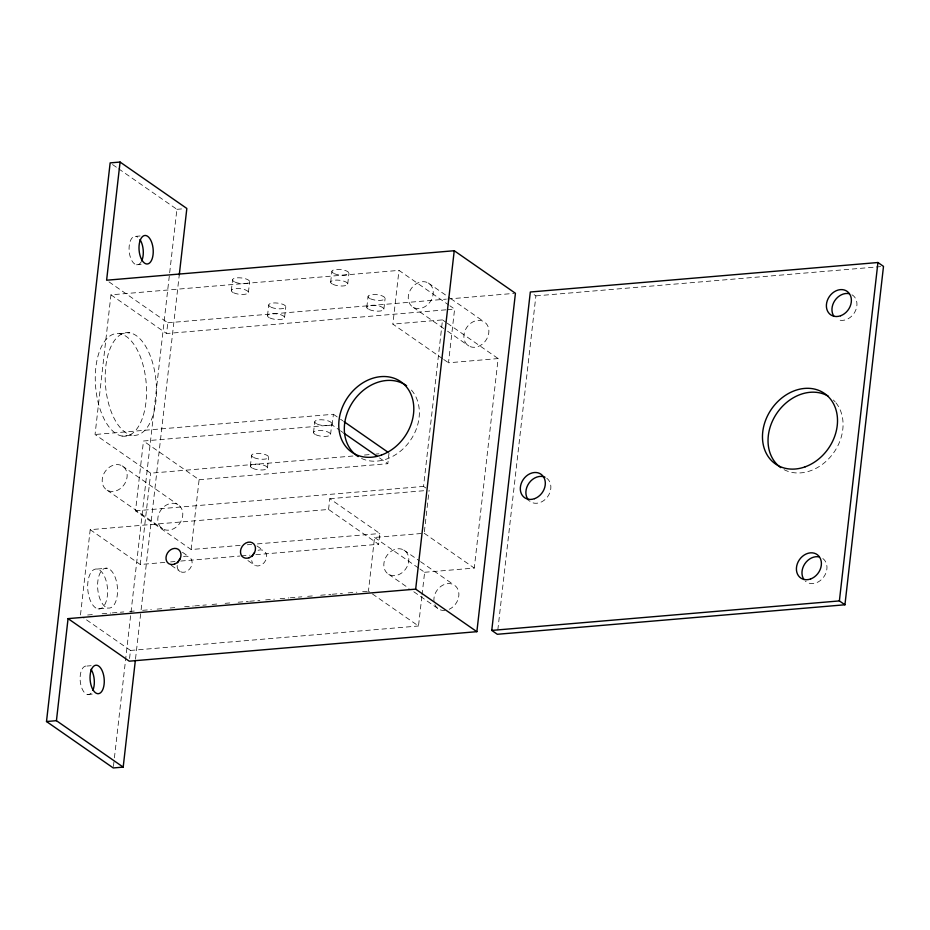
<?xml version="1.0" encoding="UTF-8"?>
<svg xmlns="http://www.w3.org/2000/svg" width="930" height="930" viewBox="0 0 930 930"><rect width="100%" height="100%" fill="white"/><g stroke="black" fill="none" stroke-linecap="round" stroke-linejoin="round"><path stroke-width="0.7" stroke-dasharray="4.65 3.49" d="M352.923 456.014L150.672 473.172L95.046 434.496L110.961 294.833L398.982 270.386L448.69 304.959M328.569 509.454L329.79 498.701L379.858 533.518L378.638 544.259L328.569 509.454L90.198 529.682L80.41 615.625L83.991 618.113M240.126 545.375L191.15 549.537L135.524 510.849L143.476 441.018L332.184 425.01L339.287 429.951M113.425 766.506L114.239 759.287M114.413 757.845L169.504 274.269M169.667 272.827L176.909 209.32L118.494 168.69M129.561 658.498L130.479 650.442L85.176 618.938M164.831 562.406L140.267 564.498L150.672 473.172M445.923 309.818L166.586 333.521L167.807 322.78L106.613 280.221M135.524 658.847L140.953 611.208M141.116 609.766L179.269 274.873M191.15 549.537L199.113 479.706L143.476 441.018M231.338 290.59L232.558 279.849M248.415 292.392L249.635 281.651M250.356 466.139L251.588 455.386M267.491 315.735L268.724 304.994M267.433 467.941L268.654 457.2M284.568 317.537L285.789 306.795M313.515 432.555L314.747 421.813M330.65 282.162L331.882 271.421M330.592 434.368L331.812 423.627M347.727 283.964L348.948 273.222M332.184 425.01L333.405 414.269L95.046 434.496M366.815 307.307L368.036 296.565M383.892 309.109L385.113 298.367M442.575 358.678L392.855 324.105L398.982 270.386M421.883 596.304L418.5 625.995L368.431 591.178L374.558 537.459L421.371 533.495M199.113 479.706L387.81 463.698L389.042 452.945M425.766 487.959L423.545 486.413L442.517 319.897L392.855 324.105M424.371 531.821L429.114 490.273M422.046 594.898L424.626 572.275L419.849 568.962M424.626 572.275L474.277 568.067L498.143 358.573L448.493 362.793L454.607 309.074L449.876 305.784M497.817 629.959L535.889 295.88L533.657 294.333M176.909 209.32L184.001 208.715M135.861 236.336L140.116 235.976M136.501 264.783L142.185 264.306M167.807 322.78L446.33 299.135M447.772 299.018L514.011 293.392M535.889 295.88L874.851 267.119M876.293 266.991L880.617 266.619M119.726 333.649L129.654 332.8M447.377 309.69L454.607 309.074M122.039 436.054A51.522 25.354 85.1 0 0 142.476 362.979A51.522 25.354 85.1 0 0 98.127 355.527A51.522 25.354 85.1 0 0 122.039 436.054L131.979 435.205A51.522 25.354 85.1 0 0 152.415 362.13A51.522 25.354 85.1 0 0 108.054 354.679A51.522 25.354 85.1 0 0 131.979 435.205M364.479 455.037L370.256 454.538M376.034 454.049L378.928 453.805M135.524 510.849L423.545 486.413M329.79 498.701L424.789 490.645M247.334 544.771L251.658 544.399M257.412 543.911L379.858 533.518M170.608 561.918L174.945 561.546M180.722 561.057L239.952 556.035M241.393 555.908L250.065 555.175M255.843 554.687L378.638 544.259M97.173 569.055L107.113 568.207M98.08 608.883A20.041 9.858 85.1 0 0 106.02 580.46A20.041 9.858 85.1 0 0 88.78 577.565A20.041 9.858 85.1 0 0 98.08 608.883L108.008 608.034A20.041 9.858 85.1 0 0 115.959 579.611A20.041 9.858 85.1 0 0 98.708 576.716A20.041 9.858 85.1 0 0 108.008 608.034M87.653 615.009L94.883 614.393M102.126 613.777L110.809 613.044M112.251 612.917L123.83 611.94M129.619 611.44L136.861 610.836M142.65 610.336L151.334 609.603M157.124 609.115L164.354 608.499M170.144 608.011L177.386 607.395M184.617 606.779L193.301 606.035M194.754 605.918L206.332 604.93M212.121 604.442L219.352 603.826M225.141 603.338L232.384 602.721M238.173 602.233L248.298 601.373M249.752 601.245L259.877 600.385M265.666 599.897L274.35 599.164M280.139 598.676L288.835 597.932M290.276 597.816L301.855 596.827M307.644 596.339L314.886 595.723M320.676 595.235L330.801 594.375M332.254 594.247L342.38 593.387M348.169 592.898L356.853 592.166M362.642 591.666L368.431 591.178M130.479 650.442L418.5 625.995M86.897 666.054L91.152 665.694M87.548 694.501L93.221 694.024M428.277 282.987L449.585 297.798M450.771 298.623L483.914 321.675M442.517 319.897L446.075 322.361M447.249 323.187L498.143 358.573M413.211 307.295L446.353 330.348M447.539 331.173L468.848 345.983M443.75 359.503L448.493 362.793M112.53 164.552L117.296 167.865M333.405 414.269L339.322 418.384M340.508 419.198L342.879 420.848M340.473 430.764L342.833 432.415M379.533 457.932L387.81 463.698M110.961 294.833L166.586 333.521M424.208 533.25L474.277 568.067M403.853 550.06L419.349 560.837M420.546 561.662L453.921 584.877M374.558 537.459L418.663 568.137M388.787 574.368L409.061 588.457M413.827 591.782L438.855 609.185M256.959 545.968L263.632 550.606M122.202 465.884L177.839 504.572M247.915 560.546L254.599 565.196M107.136 490.203L162.773 528.879M182.466 552.281L189.139 556.931M171.201 565.324L180.106 571.52M90.198 529.682L140.267 564.498M411.42 390.077A42.931 34.608 -55.2 0 1 409.084 442.18A42.931 34.608 -55.2 0 1 360.375 457.886M434.008 601.524A14.31 11.532 -55.2 0 1 444.296 584.47A14.31 11.532 -55.2 0 1 458.653 591.806A14.31 11.532 -55.2 0 1 449.202 609.29M444.866 610.464A14.31 11.532 -55.2 0 1 434.88 604.651M183.582 556.605A8.591 6.917 -55.2 0 1 192.115 562.197A8.591 6.917 -55.2 0 1 184.361 572.194A8.591 6.917 -55.2 0 1 177.177 564.847M258.075 550.281A8.591 6.917 -55.2 0 1 266.55 555.198A8.591 6.917 -55.2 0 1 260.156 565.521A8.591 6.917 -55.2 0 1 251.681 560.592M91.059 693.199A14.31 7.045 85.1 0 1 80.213 680.958A14.31 7.045 85.1 0 1 88.757 666.856M141.441 261.469A14.31 7.045 85.1 0 1 129.398 253.088A14.31 7.045 85.1 0 1 137.71 237.138M833.327 399.993A42.931 34.608 -55.2 0 1 835.128 401.865M835.965 402.853A42.931 34.608 -55.2 0 1 832.304 454.596A42.931 34.608 -55.2 0 1 784.083 469.673M851.985 294.775A14.31 11.532 -55.2 0 1 854.438 312.736A14.31 11.532 -55.2 0 1 836.919 319.083M546.747 478.229A14.31 11.532 -55.2 0 1 547.293 497.166A14.31 11.532 -55.2 0 1 529.228 500.793M822.841 558.523A14.31 11.532 -55.2 0 1 823.387 577.472A14.31 11.532 -55.2 0 1 805.31 581.099M398.063 574.914A14.31 11.532 -55.2 0 0 406.189 551.978A14.31 11.532 -55.2 0 0 384.729 559.755A14.31 11.532 -55.2 0 0 398.063 574.914M172.038 529.426A14.31 11.532 -55.2 0 0 180.164 506.49A14.31 11.532 -55.2 0 0 158.705 514.267A14.31 11.532 -55.2 0 0 172.038 529.426M116.401 490.738A14.31 11.532 -55.2 0 0 124.527 467.802A14.31 11.532 -55.2 0 0 103.079 475.59A14.31 11.532 -55.2 0 0 116.401 490.738M478.113 346.53A14.31 11.532 -55.2 0 0 486.239 323.582A14.31 11.532 -55.2 0 0 464.779 331.371A14.31 11.532 -55.2 0 0 478.113 346.53M422.487 307.842A14.31 11.532 -55.2 0 0 430.613 284.906A14.31 11.532 -55.2 0 0 409.154 292.683A14.31 11.532 -55.2 0 0 422.487 307.842M317.165 424.08A8.591 2.825 6.5 0 0 331.499 424.324A8.591 2.825 6.5 0 0 321.175 419.756A8.591 2.825 6.5 0 0 317.165 424.08M315.944 434.822A8.591 2.825 6.5 0 0 330.278 435.066A8.591 2.825 6.5 0 0 319.955 430.497A8.591 2.825 6.5 0 0 315.944 434.822M254.006 457.653A8.591 2.825 6.5 0 0 268.34 457.897A8.591 2.825 6.5 0 0 258.017 453.329A8.591 2.825 6.5 0 0 254.006 457.653M252.786 468.395A8.591 2.825 6.5 0 0 267.119 468.639A8.591 2.825 6.5 0 0 256.796 464.07A8.591 2.825 6.5 0 0 252.786 468.395M369.233 309.574A8.591 2.825 6.5 0 0 383.567 309.806A8.591 2.825 6.5 0 0 373.244 305.238A8.591 2.825 6.5 0 0 369.233 309.574M370.466 298.821A8.591 2.825 6.5 0 0 384.788 299.065A8.591 2.825 6.5 0 0 374.476 294.496A8.591 2.825 6.5 0 0 370.466 298.821M233.756 292.857A8.591 2.825 6.5 0 0 248.089 293.09A8.591 2.825 6.5 0 0 237.766 288.521A8.591 2.825 6.5 0 0 233.756 292.857M234.976 282.104A8.591 2.825 6.5 0 0 249.31 282.348A8.591 2.825 6.5 0 0 238.998 277.779A8.591 2.825 6.5 0 0 234.976 282.104M333.079 284.417A8.591 2.825 6.5 0 0 347.413 284.661A8.591 2.825 6.5 0 0 337.09 280.093A8.591 2.825 6.5 0 0 333.079 284.417M334.3 273.676A8.591 2.825 6.5 0 0 348.634 273.92A8.591 2.825 6.5 0 0 338.311 269.351A8.591 2.825 6.5 0 0 334.3 273.676M269.921 318.002A8.591 2.825 6.5 0 0 284.255 318.234A8.591 2.825 6.5 0 0 273.932 313.666A8.591 2.825 6.5 0 0 269.921 318.002M271.142 307.249A8.591 2.825 6.5 0 0 285.475 307.493A8.591 2.825 6.5 0 0 275.152 302.924A8.591 2.825 6.5 0 0 271.142 307.249"/><path stroke-width="1.4" d="M135.362 660.288L123.19 767.111L113.262 767.948L46.5 721.529L110.147 162.89L120.075 162.053L186.837 208.471L179.269 274.873M123.19 767.111L56.428 720.68L68.064 618.624L415.675 589.132L476.869 631.679L515.429 293.276L454.235 250.728L106.613 280.221L120.075 162.053M415.675 589.132L454.235 250.728M491.761 630.412L530.321 292.008L877.932 262.516L883.5 266.375L844.94 604.779L497.329 634.283L491.761 630.412L839.383 600.919L844.94 604.779M839.383 600.919L877.932 262.516M476.869 631.679L129.258 661.184L68.064 618.624M46.5 721.529L56.428 720.68M344.065 421.674L387.857 452.131M344.019 433.241L377.162 456.281M358.143 456.595A42.931 34.608 -55.2 0 1 353.191 401.376A42.931 34.608 -55.2 0 1 406.608 385.718M177.665 562.743A8.591 6.917 -55.2 0 1 180.002 558.965M252.158 556.419A8.591 6.917 -55.2 0 1 254.495 552.653M91.035 669.309A14.31 7.045 85.1 0 1 92.872 690.339M140 239.591A14.31 7.045 85.1 0 1 141.837 260.621M780.782 467.651A42.931 34.608 -55.2 0 1 776.457 413.827A42.931 34.608 -55.2 0 1 828.142 396.11M833.966 316.374A14.31 11.532 -55.2 0 1 834.803 300.611A14.31 11.532 -55.2 0 1 849.148 293.682M528.519 500.073A14.31 11.532 -55.2 0 1 529.089 482.996A14.31 11.532 -55.2 0 1 545.015 477.218M803.973 579.576A14.31 11.532 -55.2 0 1 804.822 563.812A14.31 11.532 -55.2 0 1 819.156 556.896M381.486 455.026A42.931 34.608 -55.2 0 0 405.864 386.206A42.931 34.608 -55.2 0 0 341.496 409.549A42.931 34.608 -55.2 0 0 381.486 455.026M249.031 557.779A8.591 6.917 -55.2 0 0 253.902 544.015A8.591 6.917 -55.2 0 0 241.033 548.688A8.591 6.917 -55.2 0 0 249.031 557.779M174.538 564.103A8.591 6.917 -55.2 0 0 179.42 550.339A8.591 6.917 -55.2 0 0 166.54 555.012A8.591 6.917 -55.2 0 0 174.538 564.103M90.838 671.297A14.31 7.045 85.1 0 0 97.476 693.664A14.31 7.045 85.1 0 0 103.149 673.367A14.31 7.045 85.1 0 0 90.838 671.297M139.791 241.568A14.31 7.045 85.1 0 0 146.44 263.946A14.31 7.045 85.1 0 0 152.113 243.648A14.31 7.045 85.1 0 0 139.791 241.568M805.194 466.814A42.931 34.608 -55.2 0 0 829.572 397.994A42.931 34.608 -55.2 0 0 765.204 421.337A42.931 34.608 -55.2 0 0 805.194 466.814M840.627 315.758A14.31 11.532 -55.2 0 0 848.753 292.822A14.31 11.532 -55.2 0 0 827.293 300.599A14.31 11.532 -55.2 0 0 840.627 315.758M534.552 498.666A14.31 11.532 -55.2 0 0 542.678 475.718A14.31 11.532 -55.2 0 0 521.219 483.507A14.31 11.532 -55.2 0 0 534.552 498.666M810.635 578.96A14.31 11.532 -55.2 0 0 818.76 556.024A14.31 11.532 -55.2 0 0 797.312 563.812A14.31 11.532 -55.2 0 0 810.635 578.96"/></g></svg>
